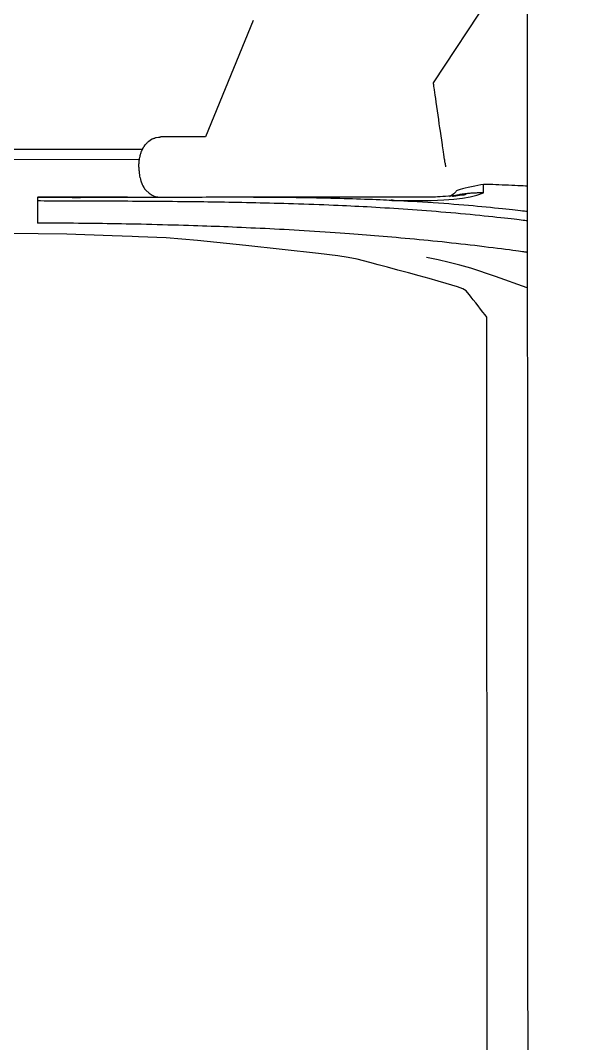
# Model space of a CAD drawing. Header units: millimetres. Extents: x -2078669 to -1085629, y -5987148 to 310365.
# Drawn here: x -1674446 to -1674362.1, y -651251.3 to -651102 of the extents above; entities that cross this region are included whole.
import ezdxf

# ---------------------------------------------------------------- set-up
doc = ezdxf.new("R2010")
doc.units = ezdxf.units.MM
doc.header["$LTSCALE"] = 500
doc.layers.add('D-BYP-STR8', color=5, linetype='Continuous', lineweight=25)
doc.layers.add('D-BYP-STRB', color=5, linetype='Continuous', lineweight=25)

msp = doc.modelspace()

# ---------------------------------------------------------------- linework, layer by layer
at = {"layer": 'D-BYP-STR8'}
msp.add_circle((-1675490.1, -653805.36), 16000, dxfattribs=at)
at = {"layer": 'D-BYP-STRB', "linetype": 'Continuous'}
for p, q in [((-1674385.74, -651111.1), (-1674372.09, -651090.33)), ((-1674372.09, -651095.39), (-1674372.08, -651108.74)), ((-1674412.06, -651101.97), (-1674419.01, -651118.98)), ((-1674372.08, -651108.74), (-1674372.07, -651124.13)), ((-1674385.73, -651111.23), (-1674385.74, -651111.1)), ((-1674385.7, -651111.39), (-1674385.73, -651111.23)), ((-1674385.68, -651111.59), (-1674385.7, -651111.39)), ((-1674385.64, -651111.83), (-1674385.68, -651111.59)), ((-1674385.6, -651112.12), (-1674385.64, -651111.83)), ((-1674385.55, -651112.47), (-1674385.6, -651112.12)), ((-1674385.49, -651112.88), (-1674385.55, -651112.47)), ((-1674385.42, -651113.36), (-1674385.49, -651112.88)), ((-1674385.35, -651113.91), (-1674385.42, -651113.36)), ((-1674385.26, -651114.51), (-1674385.35, -651113.91)), ((-1674385.17, -651115.14), (-1674385.26, -651114.51)), ((-1674385.07, -651115.79), (-1674385.17, -651115.14)), ((-1674384.98, -651116.43), (-1674385.07, -651115.79)), ((-1674384.89, -651117.05), (-1674384.98, -651116.43)), ((-1674384.81, -651117.63), (-1674384.89, -651117.05)), ((-1674384.73, -651118.14), (-1674384.81, -651117.63)), ((-1674384.44, -651120.12), (-1674384.73, -651118.14)), ((-1674427.55, -651119.87), (-1674427.5, -651119.82)), ((-1674427.5, -651119.82), (-1674427.43, -651119.76)), ((-1674427.43, -651119.76), (-1674427.37, -651119.7)), ((-1674427.37, -651119.7), (-1674427.32, -651119.64)), ((-1674427.32, -651119.64), (-1674427.26, -651119.59)), ((-1674427.26, -651119.59), (-1674427.06, -651119.44)), ((-1674427.06, -651119.44), (-1674427.02, -651119.42)), ((-1674427.02, -651119.42), (-1674426.99, -651119.4)), ((-1674426.99, -651119.4), (-1674426.76, -651119.27)), ((-1674426.76, -651119.27), (-1674426.7, -651119.25)), ((-1674426.7, -651119.25), (-1674426.63, -651119.22)), ((-1674426.63, -651119.22), (-1674426.55, -651119.19)), ((-1674426.55, -651119.19), (-1674426.47, -651119.16)), ((-1674426.47, -651119.16), (-1674426.39, -651119.13)), ((-1674426.39, -651119.13), (-1674426.32, -651119.1)), ((-1674426.32, -651119.1), (-1674426.24, -651119.08)), ((-1674426.24, -651119.08), (-1674426.18, -651119.06)), ((-1674426.18, -651119.06), (-1674425.86, -651119)), ((-1674425.86, -651119), (-1674425.86, -651119)), ((-1674425.86, -651119), (-1674425.82, -651119)), ((-1674425.82, -651119), (-1674425.77, -651119)), ((-1674425.77, -651119), (-1674425.72, -651118.99)), ((-1674425.72, -651118.99), (-1674425.68, -651118.99)), ((-1674425.68, -651118.99), (-1674425.63, -651118.99)), ((-1674425.63, -651118.99), (-1674425.59, -651118.98)), ((-1674425.59, -651118.98), (-1674425.55, -651118.98)), ((-1674425.55, -651118.98), (-1674425.52, -651118.98)), ((-1674419.01, -651118.98), (-1674425.52, -651118.98)), ((-1674428.2, -651120.82), (-1675185.97, -651121.24)), ((-1674428.4, -651121.32), (-1674428.39, -651121.3)), ((-1674428.39, -651121.3), (-1674428.38, -651121.27)), ((-1674428.38, -651121.27), (-1674428.37, -651121.25)), ((-1674428.37, -651121.25), (-1674428.36, -651121.22)), ((-1674428.36, -651121.19), (-1674428.31, -651121.06)), ((-1674428.36, -651121.22), (-1674428.36, -651121.19)), ((-1674428.31, -651121.06), (-1674428.29, -651121.02)), ((-1674428.29, -651121.02), (-1674428.28, -651121)), ((-1674428.28, -651121), (-1674428.22, -651120.85)), ((-1674428.22, -651120.85), (-1674428.09, -651120.6)), ((-1674428.09, -651120.6), (-1674428.06, -651120.54)), ((-1674428.06, -651120.54), (-1674428.05, -651120.52)), ((-1674428.05, -651120.52), (-1674427.97, -651120.4)), ((-1674427.97, -651120.4), (-1674427.94, -651120.36)), ((-1674427.94, -651120.36), (-1674427.79, -651120.14)), ((-1674427.79, -651120.14), (-1674427.77, -651120.11)), ((-1674427.77, -651120.11), (-1674427.69, -651120.02)), ((-1674427.69, -651120.02), (-1674427.66, -651119.98)), ((-1674427.66, -651119.98), (-1674427.61, -651119.93)), ((-1674427.61, -651119.93), (-1674427.55, -651119.87)), ((-1674384.42, -651120.28), (-1674384.44, -651120.12)), ((-1674384.29, -651121.15), (-1674384.42, -651120.28)), ((-1674384.23, -651121.55), (-1674384.29, -651121.15)), ((-1674428.63, -651122.29), (-1675217.98, -651122.73)), ((-1674428.68, -651122.74), (-1674428.67, -651122.69)), ((-1674428.68, -651122.78), (-1674428.68, -651122.74)), ((-1674428.68, -651122.83), (-1674428.68, -651122.78)), ((-1674428.67, -651122.66), (-1674428.66, -651122.52)), ((-1674428.67, -651122.69), (-1674428.67, -651122.66)), ((-1674428.66, -651122.52), (-1674428.65, -651122.5)), ((-1674428.65, -651122.48), (-1674428.64, -651122.35)), ((-1674428.65, -651122.5), (-1674428.65, -651122.48)), ((-1674428.64, -651122.35), (-1674428.63, -651122.32)), ((-1674428.63, -651122.32), (-1674428.62, -651122.28)), ((-1674428.62, -651122.25), (-1674428.61, -651122.21)), ((-1674428.62, -651122.28), (-1674428.62, -651122.25)), ((-1674428.61, -651122.17), (-1674428.6, -651122.14)), ((-1674428.61, -651122.21), (-1674428.61, -651122.17)), ((-1674428.6, -651122.1), (-1674428.59, -651122.07)), ((-1674428.6, -651122.14), (-1674428.6, -651122.1)), ((-1674428.59, -651122.07), (-1674428.57, -651121.96)), ((-1674428.57, -651121.95), (-1674428.56, -651121.93)), ((-1674428.57, -651121.96), (-1674428.57, -651121.95)), ((-1674428.56, -651121.93), (-1674428.54, -651121.83)), ((-1674428.54, -651121.83), (-1674428.53, -651121.8)), ((-1674428.53, -651121.77), (-1674428.52, -651121.74)), ((-1674428.53, -651121.8), (-1674428.53, -651121.77)), ((-1674428.52, -651121.74), (-1674428.51, -651121.71)), ((-1674428.51, -651121.71), (-1674428.5, -651121.68)), ((-1674428.5, -651121.65), (-1674428.49, -651121.62)), ((-1674428.5, -651121.68), (-1674428.5, -651121.65)), ((-1674428.49, -651121.62), (-1674428.48, -651121.6)), ((-1674428.48, -651121.6), (-1674428.46, -651121.5)), ((-1674428.46, -651121.5), (-1674428.45, -651121.49)), ((-1674428.45, -651121.48), (-1674428.42, -651121.39)), ((-1674428.45, -651121.49), (-1674428.45, -651121.48)), ((-1674428.42, -651121.37), (-1674428.41, -651121.35)), ((-1674428.42, -651121.39), (-1674428.42, -651121.37)), ((-1674428.41, -651121.35), (-1674428.4, -651121.32)), ((-1674384.12, -651122.27), (-1674384.23, -651121.55)), ((-1674384.11, -651122.34), (-1674384.12, -651122.27)), ((-1674384.09, -651122.52), (-1674384.11, -651122.34)), ((-1674384.07, -651122.61), (-1674384.09, -651122.52)), ((-1674384.07, -651122.65), (-1674384.07, -651122.61)), ((-1674384.05, -651122.75), (-1674384.07, -651122.65)), ((-1674384.05, -651122.76), (-1674384.05, -651122.75)), ((-1674384.05, -651122.77), (-1674384.05, -651122.76)), ((-1674384.05, -651122.78), (-1674384.05, -651122.77)), ((-1674384.05, -651122.79), (-1674384.05, -651122.78)), ((-1674384.05, -651122.8), (-1674384.05, -651122.79)), ((-1674384.05, -651122.81), (-1674384.05, -651122.8)), ((-1674384.04, -651122.81), (-1674384.05, -651122.81)), ((-1674384.04, -651122.82), (-1674384.04, -651122.81)), ((-1674428.7, -651123), (-1674428.69, -651122.97)), ((-1674428.7, -651123.04), (-1674428.7, -651123)), ((-1674428.7, -651123.06), (-1674428.7, -651123.04)), ((-1674428.7, -651123.09), (-1674428.7, -651123.06)), ((-1674428.7, -651123.11), (-1674428.7, -651123.09)), ((-1674428.7, -651123.13), (-1674428.7, -651123.11)), ((-1674428.7, -651123.15), (-1674428.7, -651123.13)), ((-1674428.7, -651123.17), (-1674428.7, -651123.15)), ((-1674428.7, -651123.19), (-1674428.7, -651123.17)), ((-1674428.7, -651123.21), (-1674428.7, -651123.19)), ((-1674428.7, -651123.24), (-1674428.7, -651123.21)), ((-1674428.7, -651123.27), (-1674428.7, -651123.24)), ((-1674428.7, -651123.29), (-1674428.7, -651123.27)), ((-1674428.7, -651123.32), (-1674428.7, -651123.29)), ((-1674428.7, -651123.34), (-1674428.7, -651123.32)), ((-1674428.7, -651123.36), (-1674428.7, -651123.34)), ((-1674428.7, -651123.38), (-1674428.7, -651123.36)), ((-1674428.7, -651123.38), (-1674428.7, -651123.4)), ((-1674428.7, -651123.4), (-1674428.7, -651123.42)), ((-1674428.7, -651123.42), (-1674428.7, -651123.45)), ((-1674428.7, -651123.45), (-1674428.7, -651123.47)), ((-1674428.7, -651123.47), (-1674428.7, -651123.5)), ((-1674428.7, -651123.5), (-1674428.7, -651123.52)), ((-1674428.7, -651123.52), (-1674428.7, -651123.55)), ((-1674428.7, -651123.55), (-1674428.7, -651123.57)), ((-1674428.7, -651123.57), (-1674428.7, -651123.59)), ((-1674428.7, -651123.59), (-1674428.7, -651123.61)), ((-1674428.7, -651123.61), (-1674428.7, -651123.63)), ((-1674428.7, -651123.63), (-1674428.7, -651123.65)), ((-1674428.7, -651123.65), (-1674428.7, -651123.67)), ((-1674428.7, -651123.67), (-1674428.7, -651123.7)), ((-1674428.7, -651123.7), (-1674428.7, -651123.72)), ((-1674428.7, -651123.72), (-1674428.7, -651123.76)), ((-1674428.7, -651123.76), (-1674428.69, -651123.8)), ((-1674428.69, -651122.88), (-1674428.68, -651122.83)), ((-1674428.69, -651122.92), (-1674428.69, -651122.88)), ((-1674428.69, -651122.97), (-1674428.69, -651122.92)), ((-1674428.69, -651123.8), (-1674428.69, -651123.84)), ((-1674428.69, -651123.84), (-1674428.69, -651123.89)), ((-1674428.69, -651123.89), (-1674428.68, -651123.93)), ((-1674428.68, -651123.93), (-1674428.68, -651123.98)), ((-1674428.68, -651123.98), (-1674428.68, -651124.03)), ((-1674428.68, -651124.03), (-1674428.67, -651124.07)), ((-1674428.67, -651124.07), (-1674428.67, -651124.11)), ((-1674428.67, -651124.11), (-1674428.66, -651124.25)), ((-1674428.66, -651124.25), (-1674428.65, -651124.26)), ((-1674428.65, -651124.26), (-1674428.65, -651124.29)), ((-1674428.65, -651124.29), (-1674428.63, -651124.41)), ((-1674384.04, -651122.82), (-1674384.04, -651122.84)), ((-1674384.04, -651122.84), (-1674384.04, -651122.87)), ((-1674384.04, -651122.87), (-1674384.03, -651122.9)), ((-1674384.03, -651122.9), (-1674384.03, -651122.94)), ((-1674384.03, -651122.94), (-1674384.02, -651122.98)), ((-1674384.02, -651122.98), (-1674384.02, -651123.02)), ((-1674384.02, -651123.02), (-1674384.02, -651123.06)), ((-1674384.02, -651123.06), (-1674384.01, -651123.1)), ((-1674384.01, -651123.1), (-1674384.01, -651123.14)), ((-1674384.01, -651123.14), (-1674384.01, -651123.17)), ((-1674384.01, -651123.17), (-1674384.01, -651123.21)), ((-1674384.01, -651123.21), (-1674384, -651123.25)), ((-1674384, -651123.25), (-1674384, -651123.28)), ((-1674384, -651123.28), (-1674384, -651123.31)), ((-1674384, -651123.31), (-1674384, -651123.33)), ((-1674384, -651123.33), (-1674384, -651123.36)), ((-1674372.07, -651124.13), (-1674372.06, -651141.57)), ((-1674428.63, -651124.41), (-1674428.63, -651124.44)), ((-1674428.63, -651124.44), (-1674428.62, -651124.47)), ((-1674428.62, -651124.47), (-1674428.62, -651124.51)), ((-1674428.62, -651124.51), (-1674428.61, -651124.54)), ((-1674428.61, -651124.54), (-1674428.61, -651124.58)), ((-1674428.61, -651124.58), (-1674428.6, -651124.62)), ((-1674428.6, -651124.62), (-1674428.6, -651124.65)), ((-1674428.6, -651124.65), (-1674428.59, -651124.69)), ((-1674428.59, -651124.69), (-1674428.55, -651124.9)), ((-1674428.55, -651124.9), (-1674428.54, -651124.94)), ((-1674428.54, -651124.94), (-1674428.54, -651124.95)), ((-1674428.54, -651124.95), (-1674428.48, -651125.16)), ((-1674428.48, -651125.16), (-1674428.47, -651125.21)), ((-1674428.47, -651125.21), (-1674428.45, -651125.25)), ((-1674428.45, -651125.25), (-1674428.44, -651125.31)), ((-1674428.44, -651125.31), (-1674428.42, -651125.36)), ((-1674428.42, -651125.36), (-1674428.4, -651125.41)), ((-1674428.4, -651125.41), (-1674428.39, -651125.47)), ((-1674428.39, -651125.47), (-1674428.37, -651125.52)), ((-1674428.37, -651125.52), (-1674428.35, -651125.57)), ((-1674428.35, -651125.57), (-1674428.34, -651125.61)), ((-1674428.34, -651125.61), (-1674428.32, -651125.66)), ((-1674428.32, -651125.66), (-1674428.31, -651125.7)), ((-1674428.31, -651125.7), (-1674428.29, -651125.74)), ((-1674428.29, -651125.74), (-1674428.28, -651125.78)), ((-1674428.28, -651125.78), (-1674428.26, -651125.82)), ((-1674428.26, -651125.82), (-1674428.24, -651125.86)), ((-1674428.24, -651125.86), (-1674428.21, -651125.91)), ((-1674428.21, -651125.91), (-1674428.11, -651126.11)), ((-1674428.11, -651126.11), (-1674427.97, -651126.36)), ((-1674427.97, -651126.36), (-1674427.95, -651126.41)), ((-1674427.95, -651126.41), (-1674427.86, -651126.56)), ((-1674427.86, -651126.56), (-1674427.69, -651126.74)), ((-1674427.69, -651126.74), (-1674427.2, -651127.17)), ((-1674427.2, -651127.17), (-1674426.76, -651127.49)), ((-1674382.79, -651127.27), (-1674383.42, -651127.71)), ((-1674382.48, -651127), (-1674382.79, -651127.27)), ((-1674382.42, -651126.89), (-1674382.48, -651127)), ((-1674382.39, -651126.82), (-1674382.42, -651126.89)), ((-1674382.31, -651126.77), (-1674382.39, -651126.82)), ((-1674381.84, -651126.64), (-1674382.31, -651126.77)), ((-1674381.51, -651126.56), (-1674381.84, -651126.64)), ((-1674381.12, -651126.47), (-1674381.51, -651126.56)), ((-1674381.08, -651127.28), (-1674381.19, -651127.3)), ((-1674380.67, -651126.37), (-1674381.12, -651126.47)), ((-1674380.99, -651127.27), (-1674381.08, -651127.28)), ((-1674381, -651127.29), (-1674381.01, -651127.3)), ((-1674380.99, -651127.27), (-1674381, -651127.28)), ((-1674381, -651127.28), (-1674381, -651127.29)), ((-1674380.89, -651127.26), (-1674380.99, -651127.27)), ((-1674380.76, -651127.25), (-1674380.89, -651127.26)), ((-1674380.62, -651127.23), (-1674380.76, -651127.25)), ((-1674380.2, -651126.27), (-1674380.67, -651126.37)), ((-1674380.46, -651127.22), (-1674380.62, -651127.23)), ((-1674380.29, -651127.2), (-1674380.46, -651127.22)), ((-1674380.11, -651127.19), (-1674380.29, -651127.2)), ((-1674379.72, -651126.16), (-1674380.2, -651126.27)), ((-1674379.92, -651127.18), (-1674380.11, -651127.19)), ((-1674379.73, -651127.17), (-1674379.92, -651127.18)), ((-1674379.54, -651127.16), (-1674379.73, -651127.17)), ((-1674379.26, -651126.06), (-1674379.72, -651126.16)), ((-1674379.36, -651127.15), (-1674379.54, -651127.16)), ((-1674379.4, -651127.47), (-1674378.47, -651127.15)), ((-1674379.18, -651127.15), (-1674379.36, -651127.15)), ((-1674378.84, -651125.97), (-1674379.26, -651126.06)), ((-1674379.01, -651127.15), (-1674379.18, -651127.15)), ((-1674378.85, -651127.15), (-1674379.01, -651127.15)), ((-1674378.7, -651127.15), (-1674378.85, -651127.15)), ((-1674378.47, -651125.9), (-1674378.84, -651125.97)), ((-1674378.58, -651127.15), (-1674378.7, -651127.15)), ((-1674378.47, -651127.15), (-1674378.58, -651127.15)), ((-1674378.47, -651125.91), (-1674378.47, -651125.9)), ((-1674378.47, -651125.9), (-1674378.47, -651125.9)), ((-1674378.47, -651125.9), (-1674378.47, -651125.9)), ((-1674378.47, -651125.9), (-1674378.47, -651125.9)), ((-1674378.47, -651125.9), (-1674378.47, -651125.9)), ((-1674378.47, -651125.9), (-1674378.47, -651125.9)), ((-1674378.47, -651125.9), (-1674378.47, -651125.9)), ((-1674378.47, -651125.9), (-1674378.47, -651125.9)), ((-1674378.47, -651125.9), (-1674378.47, -651125.9)), ((-1674378.47, -651125.9), (-1674378.47, -651125.9)), ((-1674378.47, -651125.9), (-1674378.47, -651125.9)), ((-1674378.47, -651125.9), (-1674378.47, -651125.9)), ((-1674378.47, -651125.9), (-1674378.47, -651125.9)), ((-1674378.47, -651125.9), (-1674378.47, -651125.9)), ((-1674378.47, -651125.9), (-1674378.47, -651125.9)), ((-1674378.47, -651125.9), (-1674378.47, -651125.9)), ((-1674378.47, -651125.9), (-1674378.47, -651125.9)), ((-1674378.2, -651125.91), (-1674378.47, -651125.9)), ((-1674378.47, -651125.92), (-1674378.47, -651125.91)), ((-1674378.47, -651125.93), (-1674378.47, -651125.92)), ((-1674378.47, -651125.95), (-1674378.47, -651125.93)), ((-1674378.47, -651125.96), (-1674378.47, -651125.95)), ((-1674378.47, -651125.98), (-1674378.47, -651125.96)), ((-1674378.47, -651126), (-1674378.47, -651125.98)), ((-1674378.47, -651126.02), (-1674378.47, -651126)), ((-1674378.47, -651126.16), (-1674378.47, -651126.02)), ((-1674378.47, -651126.2), (-1674378.47, -651126.16)), ((-1674378.47, -651126.32), (-1674378.47, -651126.2)), ((-1674378.47, -651126.44), (-1674378.47, -651126.32)), ((-1674378.47, -651126.7), (-1674378.47, -651126.44)), ((-1674378.47, -651126.93), (-1674378.47, -651126.7)), ((-1674378.47, -651126.98), (-1674378.47, -651126.93)), ((-1674378.47, -651127.02), (-1674378.47, -651126.98)), ((-1674378.47, -651127.05), (-1674378.47, -651127.02)), ((-1674378.47, -651127.08), (-1674378.47, -651127.05)), ((-1674378.47, -651127.1), (-1674378.47, -651127.08)), ((-1674378.47, -651127.12), (-1674378.47, -651127.1)), ((-1674378.47, -651127.13), (-1674378.47, -651127.12)), ((-1674378.47, -651127.14), (-1674378.47, -651127.13)), ((-1674378.47, -651127.15), (-1674378.47, -651127.14)), ((-1674378.47, -651127.14), (-1674378.47, -651127.14)), ((-1674378.47, -651127.14), (-1674378.47, -651127.14)), ((-1674378.47, -651127.14), (-1674378.47, -651127.14)), ((-1674378.47, -651127.14), (-1674378.47, -651127.14)), ((-1674378.47, -651127.14), (-1674378.47, -651127.14)), ((-1674378.47, -651127.14), (-1674378.47, -651127.14)), ((-1674378.47, -651127.14), (-1674378.47, -651127.14)), ((-1674378.47, -651127.14), (-1674378.47, -651127.14)), ((-1674378.47, -651127.14), (-1674378.47, -651127.14)), ((-1674378.47, -651127.14), (-1674378.47, -651127.15)), ((-1674378.47, -651127.15), (-1674378.47, -651127.14)), ((-1674378.47, -651127.14), (-1674378.47, -651127.14)), ((-1674378.47, -651127.15), (-1674378.47, -651127.15)), ((-1674378.47, -651127.15), (-1674378.47, -651127.15)), ((-1674378.47, -651127.15), (-1674378.47, -651127.15)), ((-1674378.47, -651127.15), (-1674378.47, -651127.15)), ((-1674378.47, -651127.15), (-1674378.47, -651127.15)), ((-1674378.47, -651127.15), (-1674378.47, -651127.15)), ((-1674378.47, -651127.15), (-1674378.47, -651127.15)), ((-1674378.47, -651127.15), (-1674378.47, -651127.15)), ((-1674378.47, -651127.15), (-1674378.47, -651127.15)), ((-1674378.47, -651127.15), (-1674378.47, -651127.15)), ((-1674378.47, -651127.15), (-1674378.47, -651127.15)), ((-1674377.88, -651125.91), (-1674378.2, -651125.91)), ((-1674377.51, -651125.93), (-1674377.88, -651125.91)), ((-1674377.1, -651125.94), (-1674377.51, -651125.93)), ((-1674376.67, -651125.95), (-1674377.1, -651125.94)), ((-1674376.21, -651125.97), (-1674376.67, -651125.95)), ((-1674375.74, -651125.99), (-1674376.21, -651125.97)), ((-1674375.26, -651126.01), (-1674375.74, -651125.99)), ((-1674374.78, -651126.02), (-1674375.26, -651126.01)), ((-1674374.31, -651126.05), (-1674374.78, -651126.02)), ((-1674373.86, -651126.07), (-1674374.31, -651126.05)), ((-1674373.43, -651126.09), (-1674373.86, -651126.07)), ((-1674373.02, -651126.1), (-1674373.43, -651126.09)), ((-1674372.66, -651126.12), (-1674373.02, -651126.1)), ((-1674372.34, -651126.14), (-1674372.66, -651126.12)), ((-1674372.07, -651126.15), (-1674372.34, -651126.14)), ((-1674443.47, -651127.79), (-1674443.47, -651127.86)), ((-1674443.47, -651127.79), (-1674443.42, -651127.79)), ((-1674443.47, -651127.79), (-1674443.47, -651127.9)), ((-1674443.47, -651127.86), (-1674443.47, -651131.54)), ((-1674443.47, -651128.27), (-1674443.03, -651128.27)), ((-1674443.44, -651127.79), (-1674443.46, -651127.79)), ((-1674443.46, -651127.79), (-1674443.46, -651127.79)), ((-1674443.46, -651127.79), (-1674443.46, -651127.79)), ((-1674443.46, -651127.79), (-1674443.46, -651127.79)), ((-1674443.46, -651127.79), (-1674443.45, -651127.79)), ((-1674443.45, -651127.79), (-1674443.45, -651127.79)), ((-1674443.45, -651127.79), (-1674443.44, -651127.79)), ((-1674443.42, -651127.79), (-1674443.44, -651127.79)), ((-1674443.44, -651127.79), (-1674443.43, -651127.79)), ((-1674443.43, -651127.79), (-1674443.43, -651127.79)), ((-1674443.43, -651127.79), (-1674443.42, -651127.79)), ((-1674443.38, -651127.79), (-1674443.42, -651127.79)), ((-1674443.42, -651127.79), (-1674443.42, -651127.79)), ((-1674443.42, -651127.79), (-1674442.96, -651127.79)), ((-1674443.37, -651127.79), (-1674443.38, -651127.79)), ((-1674443.36, -651127.79), (-1674443.37, -651127.79)), ((-1674443.35, -651127.79), (-1674443.36, -651127.79)), ((-1674443.36, -651127.79), (-1674443.36, -651127.79)), ((-1674443.34, -651127.79), (-1674443.35, -651127.79)), ((-1674443.33, -651127.79), (-1674443.34, -651127.79)), ((-1674443.34, -651127.79), (-1674443.34, -651127.79)), ((-1674438.95, -651127.79), (-1674443.33, -651127.79)), ((-1674443.33, -651127.79), (-1674443.33, -651127.79)), ((-1674443.03, -651128.27), (-1674442.5, -651128.28)), ((-1674442.96, -651127.79), (-1674442.43, -651127.79)), ((-1674442.5, -651128.28), (-1674441.9, -651128.28)), ((-1674442.43, -651127.79), (-1674441.82, -651127.79)), ((-1674441.9, -651128.28), (-1674441.24, -651128.28)), ((-1674441.82, -651127.79), (-1674441.17, -651127.79)), ((-1674441.24, -651128.28), (-1674440.55, -651128.28)), ((-1674441.17, -651127.79), (-1674440.49, -651127.79)), ((-1674440.55, -651128.28), (-1674439.84, -651128.28)), ((-1674440.49, -651127.79), (-1674439.79, -651127.79)), ((-1674439.84, -651128.28), (-1674439.11, -651128.29)), ((-1674439.79, -651127.79), (-1674439.1, -651127.79)), ((-1674439.11, -651128.29), (-1674438.39, -651128.29)), ((-1674439.1, -651127.79), (-1674438.44, -651127.8)), ((-1674438.87, -651127.79), (-1674438.95, -651127.79)), ((-1674438.76, -651127.79), (-1674438.87, -651127.79)), ((-1674438.63, -651127.79), (-1674438.76, -651127.79)), ((-1674438.47, -651127.79), (-1674438.63, -651127.79)), ((-1674438.28, -651127.79), (-1674438.47, -651127.79)), ((-1674438.44, -651127.8), (-1674437.8, -651127.8)), ((-1674438.39, -651128.29), (-1674437.69, -651128.29)), ((-1674438.05, -651127.79), (-1674438.28, -651127.79)), ((-1674437.78, -651127.79), (-1674438.05, -651127.79)), ((-1674437.8, -651127.8), (-1674437.22, -651127.8)), ((-1674437.47, -651127.79), (-1674437.78, -651127.79)), ((-1674437.69, -651128.29), (-1674437, -651128.29)), ((-1674437.12, -651127.79), (-1674437.47, -651127.79)), ((-1674437.22, -651127.8), (-1674436.68, -651127.79)), ((-1674436.73, -651127.79), (-1674437.12, -651127.79)), ((-1674437, -651128.29), (-1674436.33, -651128.3)), ((-1674436.33, -651127.78), (-1674436.73, -651127.79)), ((-1674436.68, -651127.79), (-1674436.18, -651127.79)), ((-1674435.92, -651127.78), (-1674436.33, -651127.78)), ((-1674436.33, -651128.3), (-1674435.67, -651128.3)), ((-1674436.18, -651127.79), (-1674435.74, -651127.79)), ((-1674435.52, -651127.78), (-1674435.92, -651127.78)), ((-1674435.74, -651127.79), (-1674435.35, -651127.79)), ((-1674435.67, -651128.3), (-1674435.01, -651128.3)), ((-1674435.14, -651127.78), (-1674435.52, -651127.78)), ((-1674435.35, -651127.79), (-1674435.01, -651127.79)), ((-1674434.8, -651127.78), (-1674435.14, -651127.78)), ((-1674435.01, -651127.79), (-1674434.74, -651127.79)), ((-1674435.01, -651128.3), (-1674434.36, -651128.3)), ((-1674434.51, -651127.78), (-1674434.8, -651127.78)), ((-1674434.74, -651127.79), (-1674434.69, -651127.79)), ((-1674434.73, -651127.79), (-1674434.74, -651127.79)), ((-1674434.72, -651127.79), (-1674434.73, -651127.79)), ((-1674434.71, -651127.79), (-1674434.72, -651127.79)), ((-1674434.69, -651127.79), (-1674434.71, -651127.79)), ((-1674434.69, -651127.79), (-1674434.61, -651127.79)), ((-1674434.68, -651127.79), (-1674434.69, -651127.79)), ((-1674434.66, -651127.79), (-1674434.68, -651127.79)), ((-1674434.64, -651127.79), (-1674434.66, -651127.79)), ((-1674434.63, -651127.79), (-1674434.64, -651127.79)), ((-1674434.61, -651127.78), (-1674434.63, -651127.79)), ((-1674434.59, -651127.78), (-1674434.61, -651127.78)), ((-1674434.61, -651127.79), (-1674434.5, -651127.79)), ((-1674434.58, -651127.78), (-1674434.59, -651127.78)), ((-1674434.56, -651127.78), (-1674434.58, -651127.78)), ((-1674434.55, -651127.78), (-1674434.56, -651127.78)), ((-1674434.41, -651127.78), (-1674434.56, -651127.78)), ((-1674434.53, -651127.78), (-1674434.55, -651127.78)), ((-1674434.52, -651127.78), (-1674434.53, -651127.78)), ((-1674434.51, -651127.78), (-1674434.52, -651127.78)), ((-1674434.5, -651127.78), (-1674434.51, -651127.78)), ((-1674434.51, -651127.78), (-1674434.51, -651127.78)), ((-1674434.49, -651127.78), (-1674434.5, -651127.78)), ((-1674434.5, -651127.78), (-1674434.5, -651127.78)), ((-1674434.5, -651127.79), (-1674434.36, -651127.79)), ((-1674434.48, -651127.78), (-1674434.49, -651127.78)), ((-1674434.49, -651127.78), (-1674434.49, -651127.78)), ((-1674434.47, -651127.78), (-1674434.48, -651127.78)), ((-1674434.46, -651127.78), (-1674434.47, -651127.78)), ((-1674434.45, -651127.78), (-1674434.46, -651127.78)), ((-1674434.46, -651127.78), (-1674434.46, -651127.78)), ((-1674434.44, -651127.78), (-1674434.45, -651127.78)), ((-1674434.43, -651127.78), (-1674434.44, -651127.78)), ((-1674434.42, -651127.78), (-1674434.43, -651127.78)), ((-1674434.43, -651127.78), (-1674434.43, -651127.78)), ((-1674434.41, -651127.78), (-1674434.42, -651127.78)), ((-1674434.42, -651127.78), (-1674434.42, -651127.78)), ((-1674430.38, -651127.78), (-1674434.41, -651127.78)), ((-1674434.36, -651127.79), (-1674434.16, -651127.79)), ((-1674434.36, -651128.3), (-1674433.71, -651128.31)), ((-1674434.16, -651127.79), (-1674433.89, -651127.79)), ((-1674433.89, -651127.79), (-1674433.56, -651127.79)), ((-1674433.71, -651128.31), (-1674433.05, -651128.31)), ((-1674433.56, -651127.79), (-1674433.14, -651127.79)), ((-1674433.14, -651127.79), (-1674432.64, -651127.79)), ((-1674433.05, -651128.31), (-1674432.38, -651128.31)), ((-1674432.64, -651127.79), (-1674432.06, -651127.79)), ((-1674432.38, -651128.31), (-1674431.71, -651128.32)), ((-1674432.06, -651127.79), (-1674431.41, -651127.78)), ((-1674431.71, -651128.32), (-1674431.02, -651128.32)), ((-1674431.41, -651127.78), (-1674430.71, -651127.78)), ((-1674431.02, -651128.32), (-1674430.33, -651128.32)), ((-1674430.71, -651127.78), (-1674429.96, -651127.78)), ((-1674430.33, -651128.32), (-1674429.63, -651128.33)), ((-1674429.96, -651127.78), (-1674429.19, -651127.78)), ((-1674429.63, -651128.33), (-1674428.92, -651128.33)), ((-1674429.19, -651127.78), (-1674428.41, -651127.78)), ((-1674428.92, -651128.33), (-1674428.2, -651128.34)), ((-1674428.41, -651127.78), (-1674427.63, -651127.77)), ((-1674428.2, -651128.34), (-1674427.47, -651128.34)), ((-1674427.63, -651127.77), (-1674424.26, -651127.76)), ((-1674427.47, -651128.34), (-1674426.73, -651128.35)), ((-1674426.76, -651127.49), (-1674426.47, -651127.63)), ((-1674426.73, -651128.35), (-1674425.99, -651128.35)), ((-1674426.47, -651127.63), (-1674426.2, -651127.7)), ((-1674426.2, -651127.7), (-1674426.17, -651127.7)), ((-1674426.17, -651127.7), (-1674426.13, -651127.7)), ((-1674426.13, -651127.7), (-1674426.09, -651127.71)), ((-1674426.09, -651127.71), (-1674426.06, -651127.72)), ((-1674426.06, -651127.72), (-1674426.03, -651127.72)), ((-1674426.03, -651127.72), (-1674426, -651127.73)), ((-1674426, -651127.73), (-1674425.98, -651127.73)), ((-1674425.99, -651128.35), (-1674425.25, -651128.36)), ((-1674425.98, -651127.73), (-1674425.96, -651127.74)), ((-1674425.96, -651127.74), (-1674425.95, -651127.74)), ((-1674425.25, -651128.36), (-1674424.51, -651128.37)), ((-1674424.51, -651128.37), (-1674423.78, -651128.37)), ((-1674424.26, -651127.76), (-1674421.91, -651127.75)), ((-1674423.78, -651128.37), (-1674423.06, -651128.38)), ((-1674423.06, -651128.38), (-1674422.36, -651128.39)), ((-1674422.36, -651128.39), (-1674421.69, -651128.39)), ((-1674421.91, -651127.75), (-1674421.28, -651127.75)), ((-1674421.69, -651128.39), (-1674421.04, -651128.4)), ((-1674421.28, -651127.75), (-1674420.67, -651127.75)), ((-1674421.04, -651128.4), (-1674420.42, -651128.41)), ((-1674420.67, -651127.75), (-1674420.07, -651127.75)), ((-1674420.42, -651128.41), (-1674419.81, -651128.42)), ((-1674420.07, -651127.75), (-1674419.48, -651127.75)), ((-1674419.81, -651128.42), (-1674419.22, -651128.42)), ((-1674419.48, -651127.75), (-1674418.9, -651127.74)), ((-1674419.22, -651128.42), (-1674418.63, -651128.43)), ((-1674418.9, -651127.74), (-1674418.31, -651127.74)), ((-1674418.63, -651128.43), (-1674418.05, -651128.44)), ((-1674418.31, -651127.74), (-1674417.72, -651127.74)), ((-1674418.05, -651128.44), (-1674417.46, -651128.45)), ((-1674417.72, -651127.74), (-1674417.12, -651127.74)), ((-1674417.46, -651128.45), (-1674416.86, -651128.46)), ((-1674417.12, -651127.74), (-1674416.51, -651127.74)), ((-1674416.86, -651128.46), (-1674416.24, -651128.47)), ((-1674416.51, -651127.74), (-1674415.89, -651127.74)), ((-1674416.24, -651128.47), (-1674415.61, -651128.48)), ((-1674388.33, -651127.76), (-1674416.1, -651127.77)), ((-1674415.89, -651127.74), (-1674415.25, -651127.74)), ((-1674415.61, -651128.48), (-1674414.97, -651128.49)), ((-1674415.25, -651127.74), (-1674414.61, -651127.74)), ((-1674414.97, -651128.49), (-1674414.33, -651128.5)), ((-1674414.61, -651127.74), (-1674413.96, -651127.74)), ((-1674414.33, -651128.5), (-1674413.67, -651128.51)), ((-1674413.96, -651127.74), (-1674413.3, -651127.74)), ((-1674413.67, -651128.51), (-1674413, -651128.53)), ((-1674413.3, -651127.74), (-1674412.64, -651127.74)), ((-1674413, -651128.53), (-1674412.34, -651128.54)), ((-1674412.64, -651127.74), (-1674411.98, -651127.75)), ((-1674412.34, -651128.54), (-1674411.67, -651128.55)), ((-1674411.98, -651127.75), (-1674411.32, -651127.75)), ((-1674411.67, -651128.55), (-1674411, -651128.57)), ((-1674411.32, -651127.75), (-1674410.65, -651127.75)), ((-1674411, -651128.57), (-1674410.32, -651128.58)), ((-1674410.65, -651127.75), (-1674409.98, -651127.76)), ((-1674410.32, -651128.58), (-1674409.65, -651128.6)), ((-1674409.98, -651127.76), (-1674409.3, -651127.76)), ((-1674409.65, -651128.6), (-1674408.97, -651128.62)), ((-1674409.3, -651127.76), (-1674408.61, -651127.77)), ((-1674408.97, -651128.62), (-1674408.28, -651128.64)), ((-1674408.61, -651127.77), (-1674407.92, -651127.77)), ((-1674408.28, -651128.64), (-1674407.58, -651128.66)), ((-1674407.92, -651127.77), (-1674407.21, -651127.78)), ((-1674407.58, -651128.66), (-1674406.87, -651128.68)), ((-1674407.21, -651127.78), (-1674406.5, -651127.79)), ((-1674406.87, -651128.68), (-1674406.15, -651128.7)), ((-1674406.5, -651127.79), (-1674405.77, -651127.8)), ((-1674406.15, -651128.7), (-1674405.41, -651128.72)), ((-1674405.77, -651127.8), (-1674405.03, -651127.81)), ((-1674405.41, -651128.72), (-1674404.67, -651128.75)), ((-1674405.03, -651127.81), (-1674404.29, -651127.82)), ((-1674404.67, -651128.75), (-1674403.92, -651128.77)), ((-1674404.29, -651127.82), (-1674403.55, -651127.83)), ((-1674403.92, -651128.77), (-1674403.17, -651128.8)), ((-1674403.55, -651127.83), (-1674402.82, -651127.84)), ((-1674402.82, -651127.84), (-1674402.09, -651127.86)), ((-1674402.09, -651127.86), (-1674401.39, -651127.87)), ((-1674401.39, -651127.87), (-1674400.7, -651127.89)), ((-1674400.7, -651127.89), (-1674400.03, -651127.9)), ((-1674400.03, -651127.9), (-1674399.39, -651127.92)), ((-1674399.39, -651127.92), (-1674398.77, -651127.94)), ((-1674398.77, -651127.94), (-1674398.16, -651127.96)), ((-1674398.16, -651127.96), (-1674397.56, -651127.97)), ((-1674397.56, -651127.97), (-1674396.97, -651127.99)), ((-1674396.97, -651127.99), (-1674396.39, -651128.01)), ((-1674396.39, -651128.01), (-1674395.8, -651128.04)), ((-1674395.8, -651128.04), (-1674395.21, -651128.06)), ((-1674395.21, -651128.06), (-1674394.64, -651128.08)), ((-1674394.64, -651128.08), (-1674394.08, -651128.1)), ((-1674394.08, -651128.1), (-1674393.54, -651128.13)), ((-1674393.54, -651128.13), (-1674393.04, -651128.15)), ((-1674393.04, -651128.15), (-1674392.59, -651128.17)), ((-1674392.59, -651128.17), (-1674392.19, -651128.19)), ((-1674392.19, -651128.19), (-1674391.86, -651128.2)), ((-1674391.73, -651128.21), (-1674391.92, -651128.22)), ((-1674391.92, -651128.22), (-1674391.81, -651128.23)), ((-1674391.86, -651128.2), (-1674391.85, -651128.2)), ((-1674391.86, -651128.2), (-1674391.84, -651128.2)), ((-1674391.85, -651128.2), (-1674391.84, -651128.2)), ((-1674391.84, -651128.2), (-1674391.84, -651128.2)), ((-1674391.84, -651128.2), (-1674391.83, -651128.2)), ((-1674391.84, -651128.2), (-1674391.8, -651128.2)), ((-1674391.83, -651128.2), (-1674391.82, -651128.2)), ((-1674391.82, -651128.2), (-1674391.81, -651128.2)), ((-1674391.81, -651128.2), (-1674391.8, -651128.2)), ((-1674391.81, -651128.23), (-1674390.66, -651128.25)), ((-1674391.8, -651128.2), (-1674391.79, -651128.2)), ((-1674391.8, -651128.2), (-1674391.73, -651128.21)), ((-1674391.79, -651128.2), (-1674391.78, -651128.21)), ((-1674391.78, -651128.21), (-1674391.77, -651128.21)), ((-1674391.77, -651128.21), (-1674391.76, -651128.21)), ((-1674391.76, -651128.21), (-1674391.76, -651128.21)), ((-1674391.76, -651128.21), (-1674391.75, -651128.21)), ((-1674391.75, -651128.21), (-1674391.74, -651128.21)), ((-1674391.74, -651128.21), (-1674391.73, -651128.21)), ((-1674391.73, -651128.21), (-1674391.73, -651128.21)), ((-1674391.73, -651128.21), (-1674391.63, -651128.21)), ((-1674391.63, -651128.21), (-1674391.47, -651128.22)), ((-1674391.47, -651128.22), (-1674391.24, -651128.23)), ((-1674391.24, -651128.23), (-1674390.94, -651128.25)), ((-1674390.94, -651128.25), (-1674390.54, -651128.27)), ((-1674390.66, -651128.25), (-1674386.08, -651128.23)), ((-1674390.54, -651128.27), (-1674390.05, -651128.29)), ((-1674390.05, -651128.29), (-1674389.47, -651128.33)), ((-1674389.47, -651128.33), (-1674388.82, -651128.37)), ((-1674388.82, -651128.37), (-1674388.11, -651128.41)), ((-1674385.45, -651127.76), (-1674388.33, -651127.76)), ((-1674388.11, -651128.41), (-1674387.36, -651128.45)), ((-1674387.36, -651128.45), (-1674386.59, -651128.5)), ((-1674386.59, -651128.5), (-1674385.8, -651128.55)), ((-1674386.08, -651128.23), (-1674384.25, -651128.17)), ((-1674385.8, -651128.55), (-1674385.01, -651128.61)), ((-1674385.14, -651127.73), (-1674385.45, -651127.76)), ((-1674384.78, -651127.71), (-1674385.14, -651127.73)), ((-1674385.01, -651128.61), (-1674384.24, -651128.66)), ((-1674384.38, -651127.68), (-1674384.78, -651127.71)), ((-1674383.97, -651127.65), (-1674384.38, -651127.68)), ((-1674384.25, -651128.17), (-1674382.76, -651128.07)), ((-1674384.24, -651128.66), (-1674383.49, -651128.71)), ((-1674383.54, -651127.62), (-1674383.97, -651127.65)), ((-1674383.13, -651127.59), (-1674383.54, -651127.62)), ((-1674383.49, -651128.71), (-1674382.76, -651128.77)), ((-1674382.74, -651127.56), (-1674383.13, -651127.59)), ((-1674383, -651127.64), (-1674383.09, -651127.66)), ((-1674382.9, -651127.61), (-1674383, -651127.64)), ((-1674382.78, -651127.58), (-1674382.9, -651127.61)), ((-1674382.9, -651127.63), (-1674382.82, -651127.61)), ((-1674382.82, -651127.61), (-1674382.73, -651127.59)), ((-1674382.65, -651127.55), (-1674382.78, -651127.58)), ((-1674382.76, -651128.07), (-1674381.51, -651127.93)), ((-1674382.76, -651128.77), (-1674382.05, -651128.83)), ((-1674382.4, -651127.53), (-1674382.74, -651127.56)), ((-1674382.73, -651127.59), (-1674382.62, -651127.57)), ((-1674382.51, -651127.52), (-1674382.65, -651127.55)), ((-1674382.62, -651127.57), (-1674382.5, -651127.55)), ((-1674382.36, -651127.49), (-1674382.51, -651127.52)), ((-1674382.5, -651127.55), (-1674382.38, -651127.52)), ((-1674382.11, -651127.51), (-1674382.4, -651127.53)), ((-1674382.38, -651127.52), (-1674382.24, -651127.5)), ((-1674382.2, -651127.46), (-1674382.36, -651127.49)), ((-1674382.24, -651127.5), (-1674382.1, -651127.47)), ((-1674382.05, -651127.43), (-1674382.2, -651127.46)), ((-1674381.88, -651127.49), (-1674382.11, -651127.51)), ((-1674382.1, -651127.47), (-1674381.96, -651127.45)), ((-1674381.89, -651127.4), (-1674382.05, -651127.43)), ((-1674381.96, -651127.45), (-1674381.82, -651127.43)), ((-1674381.74, -651127.38), (-1674381.89, -651127.4)), ((-1674381.69, -651127.48), (-1674381.88, -651127.49)), ((-1674381.82, -651127.43), (-1674381.68, -651127.41)), ((-1674381.58, -651127.35), (-1674381.74, -651127.38)), ((-1674381.54, -651127.47), (-1674381.69, -651127.48)), ((-1674381.68, -651127.41), (-1674381.54, -651127.39)), ((-1674381.44, -651127.33), (-1674381.58, -651127.35)), ((-1674381.54, -651127.39), (-1674381.41, -651127.37)), ((-1674381.43, -651127.46), (-1674381.54, -651127.47)), ((-1674381.51, -651127.93), (-1674380.39, -651127.73)), ((-1674381.31, -651127.31), (-1674381.44, -651127.33)), ((-1674381.34, -651127.45), (-1674381.43, -651127.46)), ((-1674381.41, -651127.37), (-1674381.29, -651127.35)), ((-1674381.28, -651127.44), (-1674381.34, -651127.45)), ((-1674381.19, -651127.3), (-1674381.31, -651127.31)), ((-1674381.29, -651127.35), (-1674381.19, -651127.34)), ((-1674381.23, -651127.44), (-1674381.28, -651127.44)), ((-1674381.22, -651127.43), (-1674381.23, -651127.44)), ((-1674381.2, -651127.43), (-1674381.22, -651127.43)), ((-1674381.18, -651127.42), (-1674381.2, -651127.43)), ((-1674381.19, -651127.34), (-1674381.09, -651127.33)), ((-1674381.16, -651127.41), (-1674381.18, -651127.42)), ((-1674381.13, -651127.4), (-1674381.16, -651127.41)), ((-1674381.11, -651127.39), (-1674381.13, -651127.4)), ((-1674381.09, -651127.38), (-1674381.11, -651127.39)), ((-1674381.09, -651127.33), (-1674381.01, -651127.32)), ((-1674381.07, -651127.37), (-1674381.09, -651127.38)), ((-1674381.06, -651127.35), (-1674381.07, -651127.37)), ((-1674381.04, -651127.34), (-1674381.06, -651127.35)), ((-1674381.03, -651127.33), (-1674381.04, -651127.34)), ((-1674381.02, -651127.31), (-1674381.03, -651127.33)), ((-1674381.01, -651127.3), (-1674381.02, -651127.31)), ((-1674380.39, -651127.73), (-1674379.4, -651127.47)), ((-1674403.17, -651128.8), (-1674402.43, -651128.83)), ((-1674402.43, -651128.83), (-1674401.71, -651128.86)), ((-1674401.71, -651128.86), (-1674401, -651128.89)), ((-1674401, -651128.89), (-1674400.32, -651128.91)), ((-1674400.32, -651128.91), (-1674399.66, -651128.94)), ((-1674399.66, -651128.94), (-1674399.03, -651128.97)), ((-1674399.03, -651128.97), (-1674398.41, -651129)), ((-1674398.41, -651129), (-1674397.81, -651129.03)), ((-1674397.81, -651129.03), (-1674397.21, -651129.06)), ((-1674397.21, -651129.06), (-1674396.62, -651129.09)), ((-1674396.62, -651129.09), (-1674396.02, -651129.12)), ((-1674396.02, -651129.12), (-1674395.41, -651129.15)), ((-1674395.41, -651129.15), (-1674394.79, -651129.19)), ((-1674394.79, -651129.19), (-1674394.15, -651129.22)), ((-1674394.15, -651129.22), (-1674393.5, -651129.26)), ((-1674393.5, -651129.26), (-1674392.84, -651129.3)), ((-1674392.84, -651129.3), (-1674392.18, -651129.34)), ((-1674392.18, -651129.34), (-1674391.51, -651129.38)), ((-1674391.51, -651129.38), (-1674390.83, -651129.43)), ((-1674390.83, -651129.43), (-1674390.16, -651129.47)), ((-1674390.16, -651129.47), (-1674389.48, -651129.52)), ((-1674389.48, -651129.52), (-1674388.8, -651129.57)), ((-1674388.8, -651129.57), (-1674388.12, -651129.62)), ((-1674388.12, -651129.62), (-1674387.43, -651129.67)), ((-1674387.43, -651129.67), (-1674386.75, -651129.72)), ((-1674386.75, -651129.72), (-1674386.05, -651129.77)), ((-1674386.05, -651129.77), (-1674385.35, -651129.83)), ((-1674385.35, -651129.83), (-1674384.65, -651129.89)), ((-1674384.65, -651129.89), (-1674383.94, -651129.95)), ((-1674383.94, -651129.95), (-1674383.22, -651130.01)), ((-1674383.22, -651130.01), (-1674382.5, -651130.07)), ((-1674382.5, -651130.07), (-1674381.79, -651130.14)), ((-1674382.05, -651128.83), (-1674381.34, -651128.89)), ((-1674381.79, -651130.14), (-1674381.08, -651130.21)), ((-1674381.34, -651128.89), (-1674380.66, -651128.94)), ((-1674381.08, -651130.21), (-1674380.37, -651130.27)), ((-1674380.66, -651128.94), (-1674379.98, -651129)), ((-1674380.37, -651130.27), (-1674379.68, -651130.34)), ((-1674379.98, -651129), (-1674379.32, -651129.06)), ((-1674379.32, -651129.06), (-1674378.67, -651129.12)), ((-1674378.67, -651129.12), (-1674378.04, -651129.18)), ((-1674378.04, -651129.18), (-1674377.42, -651129.24)), ((-1674377.42, -651129.24), (-1674376.83, -651129.3)), ((-1674376.83, -651129.3), (-1674376.25, -651129.36)), ((-1674376.25, -651129.36), (-1674375.7, -651129.42)), ((-1674375.7, -651129.42), (-1674375.18, -651129.47)), ((-1674375.18, -651129.47), (-1674374.69, -651129.53)), ((-1674374.69, -651129.53), (-1674374.23, -651129.58)), ((-1674374.23, -651129.58), (-1674373.81, -651129.62)), ((-1674373.81, -651129.62), (-1674373.42, -651129.67)), ((-1674373.42, -651129.67), (-1674373.07, -651129.71)), ((-1674373.07, -651129.71), (-1674372.76, -651129.74)), ((-1674372.76, -651129.74), (-1674372.49, -651129.77)), ((-1674372.49, -651129.77), (-1674372.26, -651129.8)), ((-1674372.26, -651129.8), (-1674372.07, -651129.82)), ((-1674443.01, -651131.55), (-1674443.47, -651131.55)), ((-1674442.46, -651131.55), (-1674443.01, -651131.55)), ((-1674441.85, -651131.56), (-1674442.46, -651131.55)), ((-1674441.17, -651131.56), (-1674441.85, -651131.56)), ((-1674440.46, -651131.56), (-1674441.17, -651131.56)), ((-1674439.72, -651131.57), (-1674440.46, -651131.56)), ((-1674438.97, -651131.57), (-1674439.72, -651131.57)), ((-1674438.22, -651131.58), (-1674438.97, -651131.57)), ((-1674437.5, -651131.59), (-1674438.22, -651131.58)), ((-1674436.78, -651131.59), (-1674437.5, -651131.59)), ((-1674436.09, -651131.6), (-1674436.78, -651131.59)), ((-1674435.4, -651131.61), (-1674436.09, -651131.6)), ((-1674434.71, -651131.62), (-1674435.4, -651131.61)), ((-1674434.03, -651131.63), (-1674434.71, -651131.62)), ((-1674433.35, -651131.64), (-1674434.03, -651131.63)), ((-1674432.66, -651131.65), (-1674433.35, -651131.64)), ((-1674431.97, -651131.66), (-1674432.66, -651131.65)), ((-1674431.26, -651131.68), (-1674431.97, -651131.66)), ((-1674430.55, -651131.69), (-1674431.26, -651131.68)), ((-1674429.82, -651131.7), (-1674430.55, -651131.69)), ((-1674429.09, -651131.72), (-1674429.82, -651131.7)), ((-1674428.35, -651131.73), (-1674429.09, -651131.72)), ((-1674427.59, -651131.75), (-1674428.35, -651131.73)), ((-1674426.83, -651131.77), (-1674427.59, -651131.75)), ((-1674426.06, -651131.79), (-1674426.83, -651131.77)), ((-1674379.68, -651130.34), (-1674379, -651130.41)), ((-1674379, -651130.41), (-1674378.34, -651130.47)), ((-1674378.34, -651130.47), (-1674377.7, -651130.54)), ((-1674377.7, -651130.54), (-1674377.08, -651130.61)), ((-1674377.08, -651130.61), (-1674376.49, -651130.67)), ((-1674376.49, -651130.67), (-1674375.92, -651130.73)), ((-1674375.92, -651130.73), (-1674375.39, -651130.79)), ((-1674375.39, -651130.79), (-1674374.89, -651130.85)), ((-1674374.89, -651130.85), (-1674374.42, -651130.9)), ((-1674374.42, -651130.9), (-1674373.99, -651130.95)), ((-1674373.99, -651130.95), (-1674373.61, -651131)), ((-1674373.61, -651131), (-1674373.26, -651131.04)), ((-1674373.26, -651131.04), (-1674372.94, -651131.07)), ((-1674372.94, -651131.07), (-1674372.67, -651131.11)), ((-1674372.67, -651131.11), (-1674372.43, -651131.14)), ((-1674372.43, -651131.14), (-1674372.23, -651131.16)), ((-1674372.23, -651131.16), (-1674372.07, -651131.18)), ((-1674443.38, -651133.11), (-1674448.47, -651133.08)), ((-1674439.2, -651133.18), (-1674443.38, -651133.11)), ((-1674432.58, -651133.4), (-1674439.2, -651133.18)), ((-1674425.28, -651131.81), (-1674426.06, -651131.79)), ((-1674424.49, -651131.83), (-1674425.28, -651131.81)), ((-1674423.72, -651131.85), (-1674424.49, -651131.83)), ((-1674422.95, -651131.87), (-1674423.72, -651131.85)), ((-1674422.2, -651131.89), (-1674422.95, -651131.87)), ((-1674421.47, -651131.92), (-1674422.2, -651131.89)), ((-1674420.76, -651131.94), (-1674421.47, -651131.92)), ((-1674420.09, -651131.96), (-1674420.76, -651131.94)), ((-1674419.43, -651131.98), (-1674420.09, -651131.96)), ((-1674418.8, -651132), (-1674419.43, -651131.98)), ((-1674418.18, -651132.03), (-1674418.8, -651132)), ((-1674417.56, -651132.05), (-1674418.18, -651132.03)), ((-1674416.95, -651132.07), (-1674417.56, -651132.05)), ((-1674416.33, -651132.1), (-1674416.95, -651132.07)), ((-1674415.7, -651132.12), (-1674416.33, -651132.1)), ((-1674415.06, -651132.15), (-1674415.7, -651132.12)), ((-1674414.41, -651132.18), (-1674415.06, -651132.15)), ((-1674413.74, -651132.21), (-1674414.41, -651132.18)), ((-1674413.06, -651132.23), (-1674413.74, -651132.21)), ((-1674412.38, -651132.27), (-1674413.06, -651132.23)), ((-1674411.69, -651132.3), (-1674412.38, -651132.27)), ((-1674411, -651132.33), (-1674411.69, -651132.3)), ((-1674410.3, -651132.36), (-1674411, -651132.33)), ((-1674409.6, -651132.4), (-1674410.3, -651132.36)), ((-1674408.91, -651132.43), (-1674409.6, -651132.4)), ((-1674408.21, -651132.47), (-1674408.91, -651132.43)), ((-1674407.5, -651132.51), (-1674408.21, -651132.47)), ((-1674406.79, -651132.55), (-1674407.5, -651132.51)), ((-1674406.07, -651132.59), (-1674406.79, -651132.55)), ((-1674405.34, -651132.63), (-1674406.07, -651132.59)), ((-1674404.6, -651132.68), (-1674405.34, -651132.63)), ((-1674403.84, -651132.72), (-1674404.6, -651132.68)), ((-1674403.08, -651132.77), (-1674403.84, -651132.72)), ((-1674402.32, -651132.82), (-1674403.08, -651132.77)), ((-1674401.56, -651132.87), (-1674402.32, -651132.82)), ((-1674400.81, -651132.92), (-1674401.56, -651132.87)), ((-1674400.07, -651132.97), (-1674400.81, -651132.92)), ((-1674399.35, -651133.02), (-1674400.07, -651132.97)), ((-1674398.66, -651133.07), (-1674399.35, -651133.02)), ((-1674397.99, -651133.12), (-1674398.66, -651133.07)), ((-1674397.35, -651133.16), (-1674397.99, -651133.12)), ((-1674396.73, -651133.21), (-1674397.35, -651133.16)), ((-1674396.12, -651133.26), (-1674396.73, -651133.21)), ((-1674395.52, -651133.3), (-1674396.12, -651133.26)), ((-1674429.67, -651133.51), (-1674432.58, -651133.4)), ((-1674428.77, -651133.54), (-1674429.67, -651133.51)), ((-1674424.72, -651133.72), (-1674428.77, -651133.54)), ((-1674420.16, -651134.09), (-1674424.72, -651133.72)), ((-1674413.12, -651134.82), (-1674420.16, -651134.09)), ((-1674394.93, -651133.35), (-1674395.52, -651133.3)), ((-1674394.33, -651133.4), (-1674394.93, -651133.35)), ((-1674393.72, -651133.45), (-1674394.33, -651133.4)), ((-1674393.1, -651133.5), (-1674393.72, -651133.45)), ((-1674392.47, -651133.56), (-1674393.1, -651133.5)), ((-1674391.82, -651133.61), (-1674392.47, -651133.56)), ((-1674391.17, -651133.67), (-1674391.82, -651133.61)), ((-1674390.51, -651133.73), (-1674391.17, -651133.67)), ((-1674389.85, -651133.79), (-1674390.51, -651133.73)), ((-1674389.18, -651133.85), (-1674389.85, -651133.79)), ((-1674388.51, -651133.91), (-1674389.18, -651133.85)), ((-1674387.84, -651133.98), (-1674388.51, -651133.91)), ((-1674387.17, -651134.04), (-1674387.84, -651133.98)), ((-1674386.5, -651134.11), (-1674387.17, -651134.04)), ((-1674385.83, -651134.17), (-1674386.5, -651134.11)), ((-1674385.16, -651134.24), (-1674385.83, -651134.17)), ((-1674384.49, -651134.31), (-1674385.16, -651134.24)), ((-1674383.81, -651134.38), (-1674384.49, -651134.31)), ((-1674383.13, -651134.46), (-1674383.81, -651134.38)), ((-1674382.44, -651134.53), (-1674383.13, -651134.46)), ((-1674381.76, -651134.61), (-1674382.44, -651134.53)), ((-1674381.07, -651134.69), (-1674381.76, -651134.61)), ((-1674380.39, -651134.76), (-1674381.07, -651134.69)), ((-1674402.5, -651136.01), (-1674413.12, -651134.82)), ((-1674399.68, -651136.34), (-1674402.5, -651136.01)), ((-1674379.71, -651134.84), (-1674380.39, -651134.76)), ((-1674379.03, -651134.92), (-1674379.71, -651134.84)), ((-1674378.36, -651135.01), (-1674379.03, -651134.92)), ((-1674377.7, -651135.09), (-1674378.36, -651135.01)), ((-1674377.04, -651135.17), (-1674377.7, -651135.09)), ((-1674376.41, -651135.25), (-1674377.04, -651135.17)), ((-1674375.8, -651135.33), (-1674376.41, -651135.25)), ((-1674375.22, -651135.4), (-1674375.8, -651135.33)), ((-1674374.68, -651135.47), (-1674375.22, -651135.4)), ((-1674374.18, -651135.54), (-1674374.68, -651135.47)), ((-1674373.74, -651135.6), (-1674374.18, -651135.54)), ((-1674373.35, -651135.65), (-1674373.74, -651135.6)), ((-1674373.03, -651135.69), (-1674373.35, -651135.65)), ((-1674372.77, -651135.73), (-1674373.03, -651135.69)), ((-1674372.56, -651135.76), (-1674372.77, -651135.73)), ((-1674372.4, -651135.78), (-1674372.56, -651135.76)), ((-1674372.28, -651135.8), (-1674372.4, -651135.78)), ((-1674372.18, -651135.81), (-1674372.28, -651135.8)), ((-1674372.11, -651135.82), (-1674372.18, -651135.81)), ((-1674372.07, -651135.83), (-1674372.11, -651135.82)), ((-1674398.18, -651136.56), (-1674399.68, -651136.34)), ((-1674396.86, -651136.83), (-1674398.18, -651136.56)), ((-1674395.01, -651137.31), (-1674396.86, -651136.83)), ((-1674393.81, -651137.63), (-1674395.01, -651137.31)), ((-1674392.43, -651138), (-1674393.81, -651137.63)), ((-1674385.04, -651136.93), (-1674386.75, -651136.58)), ((-1674383.46, -651137.29), (-1674385.04, -651136.93)), ((-1674381.88, -651137.7), (-1674383.46, -651137.29)), ((-1674380.32, -651138.15), (-1674381.88, -651137.7)), ((-1674390.94, -651138.41), (-1674392.43, -651138)), ((-1674389.39, -651138.83), (-1674390.94, -651138.41)), ((-1674387.85, -651139.26), (-1674389.39, -651138.83)), ((-1674376.72, -651139.33), (-1674380.32, -651138.15)), ((-1674386.38, -651139.66), (-1674387.85, -651139.26)), ((-1674385.04, -651140.04), (-1674386.38, -651139.66)), ((-1674383.9, -651140.36), (-1674385.04, -651140.04)), ((-1674382.26, -651140.84), (-1674383.9, -651140.36)), ((-1674372.06, -651141.02), (-1674376.72, -651139.33)), ((-1674381.46, -651141.14), (-1674382.26, -651140.84)), ((-1674381.2, -651141.29), (-1674381.46, -651141.14)), ((-1674380.99, -651141.45), (-1674381.2, -651141.29)), ((-1674380.54, -651141.97), (-1674380.99, -651141.45)), ((-1674380.51, -651142.01), (-1674380.54, -651141.97)), ((-1674380.25, -651142.35), (-1674380.51, -651142.01)), ((-1674372.06, -651141.57), (-1674372.05, -651160.54)), ((-1674379.94, -651142.75), (-1674380.25, -651142.35)), ((-1674379.59, -651143.19), (-1674379.94, -651142.75)), ((-1674379.24, -651143.64), (-1674379.59, -651143.19)), ((-1674378.88, -651144.1), (-1674379.24, -651143.64)), ((-1674378.54, -651144.53), (-1674378.88, -651144.1)), ((-1674378.23, -651144.93), (-1674378.54, -651144.53)), ((-1674377.96, -651145.26), (-1674378.23, -651144.93)), ((-1674377.83, -651377.28), (-1674377.96, -651145.27)), ((-1674372.05, -651160.54), (-1674372.04, -651180.37)), ((-1674372.04, -651180.37), (-1674372.03, -651200.38)), ((-1674372.03, -651200.38), (-1674372.02, -651219.91)), ((-1674372.02, -651219.91), (-1674372.01, -651238.3)), ((-1674372.01, -651238.3), (-1674372, -651254.87))]:
    msp.add_line(p, q, dxfattribs=at)

doc.saveas('drawing.dxf')
